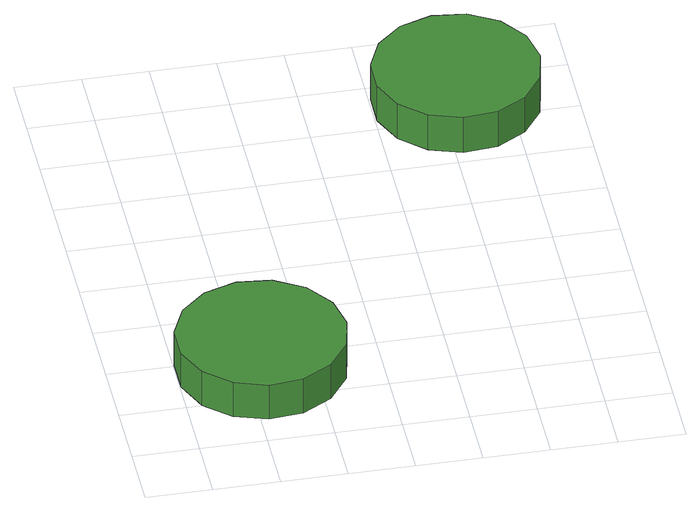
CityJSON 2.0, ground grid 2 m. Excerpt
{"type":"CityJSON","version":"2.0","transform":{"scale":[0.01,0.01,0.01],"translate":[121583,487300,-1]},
"CityObjects":{
"tree1":{"type":"SolitaryVegetationObject","attributes":{"function":"something"},"geometry":[{"type":"MultiSurface","lod":"1","boundaries":[[[0,1,2,3,4,5,6,7,8,9,10,11,12,13,14]],[[15,16,17,18,19,20,21,22,23,24,25,26,27,28,29]],[[0,29,28,1]],[[1,28,27,2]],[[2,27,26,3]],[[3,26,25,4]],[[4,25,24,5]],[[5,24,23,6]],[[6,23,22,7]],[[7,22,21,8]],[[8,21,20,9]],[[9,20,19,10]],[[10,19,18,11]],[[11,18,17,12]],[[12,17,16,13]],[[13,16,15,14]],[[14,15,29,0]]]}]},
"tree2":{"type":"SolitaryVegetationObject","attributes":{"function":"something"},"geometry":[{"type":"MultiSurface","lod":"1","boundaries":[[[30,31,32,33,34,35,36,37,38,39,40,41,42,43,44]],[[45,46,47,48,49,50,51,52,53,54,55,56,57,58,59]],[[30,59,58,31]],[[31,58,57,32]],[[32,57,56,33]],[[33,56,55,34]],[[34,55,54,35]],[[35,54,53,36]],[[36,53,52,37]],[[37,52,51,38]],[[38,51,50,39]],[[39,50,49,40]],[[40,49,48,41]],[[41,48,47,42]],[[42,47,46,43]],[[43,46,45,44]],[[44,45,59,30]]]}]}
},
"vertices":[
[503,351,184],[481,454,184],[419,539,184],[328,592,184],[223,603,184],[123,570,184],[45,500,184],[2,404,184],[2,299,184],[45,202,184],[123,132,184],[223,100,184],[328,111,184],[419,163,184],[481,248,184],[481,248,60],[419,163,60],[328,111,60],[223,100,60],[123,132,60],[45,202,60],[2,299,60],[2,404,60],[45,500,60],[123,570,60],[223,603,60],[328,592,60],[419,539,60],[481,454,60],[503,351,60],
[1283,1414,249],[1261,1516,249],[1200,1600,249],[1110,1652,249],[1007,1663,249],[908,1630,249],[831,1561,249],[789,1466,249],[789,1362,249],[831,1267,249],[908,1198,249],[1007,1166,249],[1110,1176,249],[1200,1228,249],[1261,1312,249],[1261,1312,122],[1200,1228,122],[1110,1176,122],[1007,1166,122],[908,1198,122],[831,1267,122],[789,1362,122],[789,1466,122],[831,1561,122],[908,1630,122],[1007,1663,122],[1110,1652,122],[1200,1600,122],[1261,1516,122],[1283,1414,122]
]}
